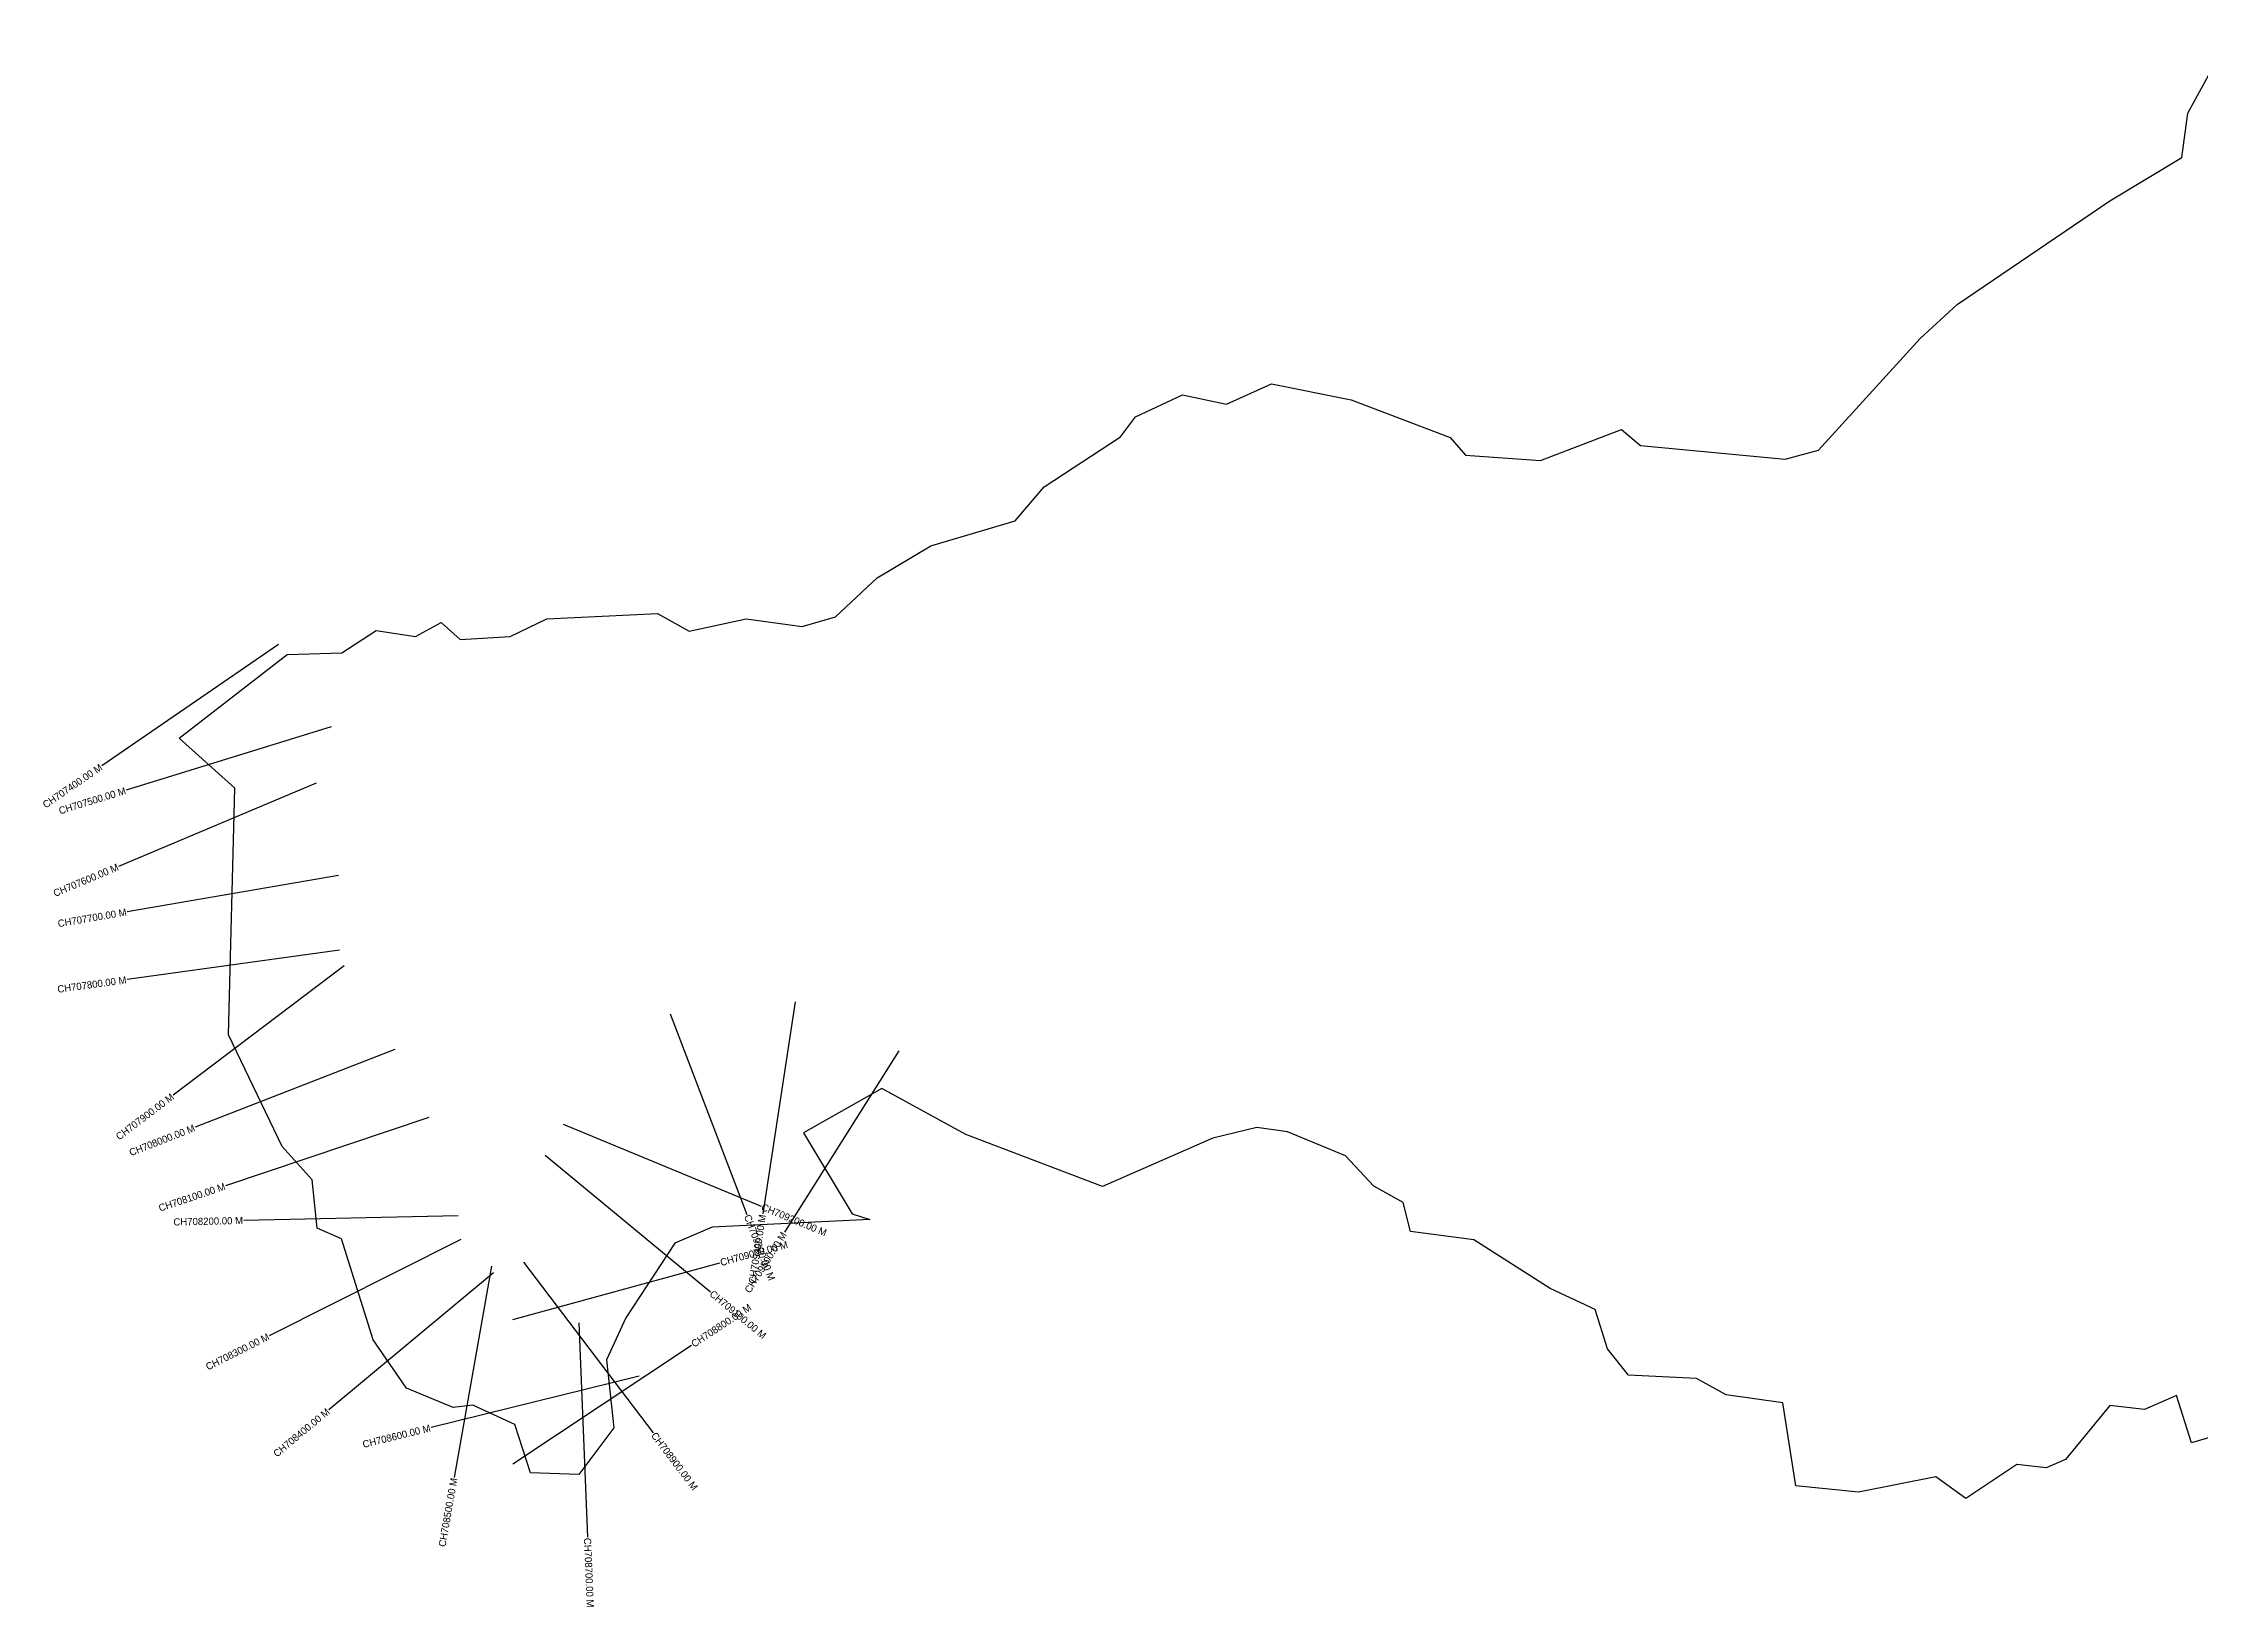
# Model space of a CAD drawing. Header units: metres. Extents: x 351098 to 357899, y 1752801 to 1757437.
# Drawn here: x 351098 to 354116, y 1752967 to 1755154 of the extents above; entities that cross this region are included whole.
import ezdxf
from ezdxf.enums import TextEntityAlignment as Align

# ---------------------------------------------------------------- set-up
doc = ezdxf.new("R2010")
doc.units = ezdxf.units.M
for name, color, linetype in [('CS', 134, 'Continuous'), ('CSMark', 6, 'Continuous'), ('village', 3, 'Continuous')]:
    doc.layers.add(name, color=color, linetype=linetype)

msp = doc.modelspace()

# ---------------------------------------------------------------- linework, layer by layer
at = {"layer": 'CS'}
for p, q in [((351427.1, 1754313.2), (351179.8, 1754143.3)), ((351500.7, 1754197.9), (351214.1, 1754109.3)), ((351479.9, 1754119.2), (351203.4, 1754002.8)), ((351511.1, 1753989.9), (351215.4, 1753939.2)), ((351512.4, 1753885.4), (351215.2, 1753844.4)), ((351519, 1753863.9), (351279.8, 1753682.8)), ((352149.8, 1753813.3), (352104.5, 1753516.8)), ((351975.2, 1753796.4), (352082.4, 1753516.2)), ((351590, 1753746.8), (351310.5, 1753637.9)), ((352294.8, 1753745), (352135.1, 1753491.1)), ((351637.5, 1753651.7), (351353.2, 1753556)), ((351825.2, 1753642.2), (352102.4, 1753527.5)), ((351800.3, 1753598.8), (352031.6, 1753407.7)), ((351678.4, 1753514.3), (351378.5, 1753507.7)), ((351682.3, 1753481.2), (351414.2, 1753346.4)), ((351725.2, 1753443.8), (351672.9, 1753148.4)), ((351754.9, 1753369.3), (352044.3, 1753448.4)), ((351769.8, 1753449.5), (351951.1, 1753210.5)), ((351728.1, 1753434.5), (351497.4, 1753242.7)), ((351847.2, 1753364.5), (351859.4, 1753064.8)), ((351755, 1753167.5), (352005, 1753333.2)), ((351931.7, 1753290.1), (351640.5, 1753218))]:
    msp.add_line(p, q, dxfattribs=at)
at = {"layer": 'village', "color": 3, "true_color": 0x00ff00}
msp.add_polyline3d([(354237.3, 1753236.3, 0), (354103.3, 1753196.5, 0), (354082.3, 1753262.8, 0), (354037.3, 1753243.5, 0), (353989.2, 1753249.1, 0), (353927, 1753173.5, 0), (353900, 1753161.8, 0), (353859, 1753166.3, 0), (353787.7, 1753119, 0), (353745.6, 1753149.3, 0), (353637.4, 1753127.6, 0), (353549.7, 1753136.4, 0), (353531.5, 1753252.5, 0), (353452.5, 1753264, 0), (353410.8, 1753286.8, 0), (353315.9, 1753291.1, 0), (353286.5, 1753327.9, 0), (353269, 1753383.2, 0), (353206.2, 1753412.5, 0), (353099.1, 1753480.7, 0), (353010.7, 1753492.3, 0), (353000.3, 1753532.8, 0), (352959.3, 1753555.7, 0), (352919.6, 1753598.1, 0), (352838.7, 1753631.6, 0), (352795.9, 1753637.7, 0), (352734.4, 1753622.9, 0), (352579.7, 1753554.9, 0), (352388.6, 1753627.9, 0), (352271.2, 1753692.1, 0), (352161.5, 1753630, 0), (352229.8, 1753516.9, 0), (352254.5, 1753508.8, 0), (352033.6, 1753498.1, 0), (351981.5, 1753476.1, 0), (351913.2, 1753371.6, 0), (351886, 1753312.8, 0), (351896.1, 1753217.5, 0), (351847.5, 1753152.4, 0), (351779.8, 1753154.9, 0), (351757.7, 1753222.4, 0), (351698.9, 1753249.5, 0), (351671.3, 1753246.1, 0), (351606.3, 1753273.3, 0), (351559.6, 1753340.5, 0), (351515.1, 1753481.8, 0), (351481.1, 1753496.8, 0), (351474.4, 1753564.5, 0), (351432.3, 1753611, 0), (351357.1, 1753767.3, 0), (351366.2, 1754112.2, 0), (351288.1, 1754182.3, 0), (351439.2, 1754299.2, 0), (351515.5, 1754301.4, 0), (351563.8, 1754332.7, 0), (351618.8, 1754324.2, 0), (351654.6, 1754343.6, 0), (351681.3, 1754320.2, 0), (351751.2, 1754324.4, 0), (351802.4, 1754348.9, 0), (351957.3, 1754356.5, 0), (352001.4, 1754331.6, 0), (352081.3, 1754348.8, 0), (352159.5, 1754338.3, 0), (352206.5, 1754351.6, 0), (352264.4, 1754406.1, 0), (352339.9, 1754450.9, 0), (352457.8, 1754485.9, 0), (352498.3, 1754533.5, 0), (352604.8, 1754603.5, 0), (352626.1, 1754631.4, 0), (352691.6, 1754662.2, 0), (352753.5, 1754649, 0), (352816.4, 1754677.4, 0), (352927.7, 1754655.1, 0), (353066.2, 1754602.5, 0), (353087.5, 1754578, 0), (353192.5, 1754570.2, 0), (353305.7, 1754613.7, 0), (353332.5, 1754591.2, 0), (353534.7, 1754572.2, 0), (353581.3, 1754585, 0), (353723.6, 1754741.1, 0), (353775.6, 1754788.3, 0), (353989.2, 1754933.3, 0), (354089.8, 1754994.1, 0), (354097.9, 1755055.9, 0), (354151.9, 1755153.9, 0)], dxfattribs=at)

# ---------------------------------------------------------------- texts
at = {"layer": 'CSMark'}
for s, rotation, p in [('CH707400.00 M', 34.4799, (351179, 1754142.8)), ('CH707500.00 M', 17.1899, (351213.1, 1754109)), ('CH707600.00 M', 22.8428, (351202.5, 1754002.4)), ('CH707700.00 M', 9.7325, (351214.4, 1753939.1)), ('CH707800.00 M', 7.868, (351214.3, 1753844.2)), ('CH707900.00 M', 37.1296, (351279, 1753682.2)), ('CH708000.00 M', 21.287, (351309.6, 1753637.5)), ('CH708100.00 M', 18.599, (351352.2, 1753555.7)), ('CH708200.00 M', 1.268, (351377.5, 1753507.7)), ('CH709400.00 M', 81.3065, (352104.3, 1753515.8)), ('CH709500.00 M', 57.8264, (352134.5, 1753490.2)), ('CH708300.00 M', 26.6973, (351413.3, 1753346)), ('CH708400.00 M', 39.7381, (351496.7, 1753242.1)), ('CH708600.00 M', 13.9134, (351639.5, 1753217.7)), ('CH708500.00 M', 79.9654, (351672.7, 1753147.4))]:
    msp.add_text(s, height=10, rotation=rotation, dxfattribs=at).set_placement(p, align=Align.MIDDLE_RIGHT)
for s, rotation, p in [('CH709300.00 M', 290.9365, (352082.8, 1753515.3)), ('CH709200.00 M', 337.527, (352103.4, 1753527.1)), ('CH709000.00 M', 15.2862, (352045.3, 1753448.7)), ('CH708800.00 M', 33.5415, (352005.9, 1753333.8)), ('CH709100.00 M', 320.4279, (352032.4, 1753407)), ('CH708900.00 M', 307.1917, (351951.7, 1753209.7)), ('CH708700.00 M', 272.3273, (351859.4, 1753063.8))]:
    msp.add_text(s, height=10, rotation=rotation, dxfattribs=at).set_placement(p, align=Align.MIDDLE_LEFT)

doc.saveas('drawing.dxf')
